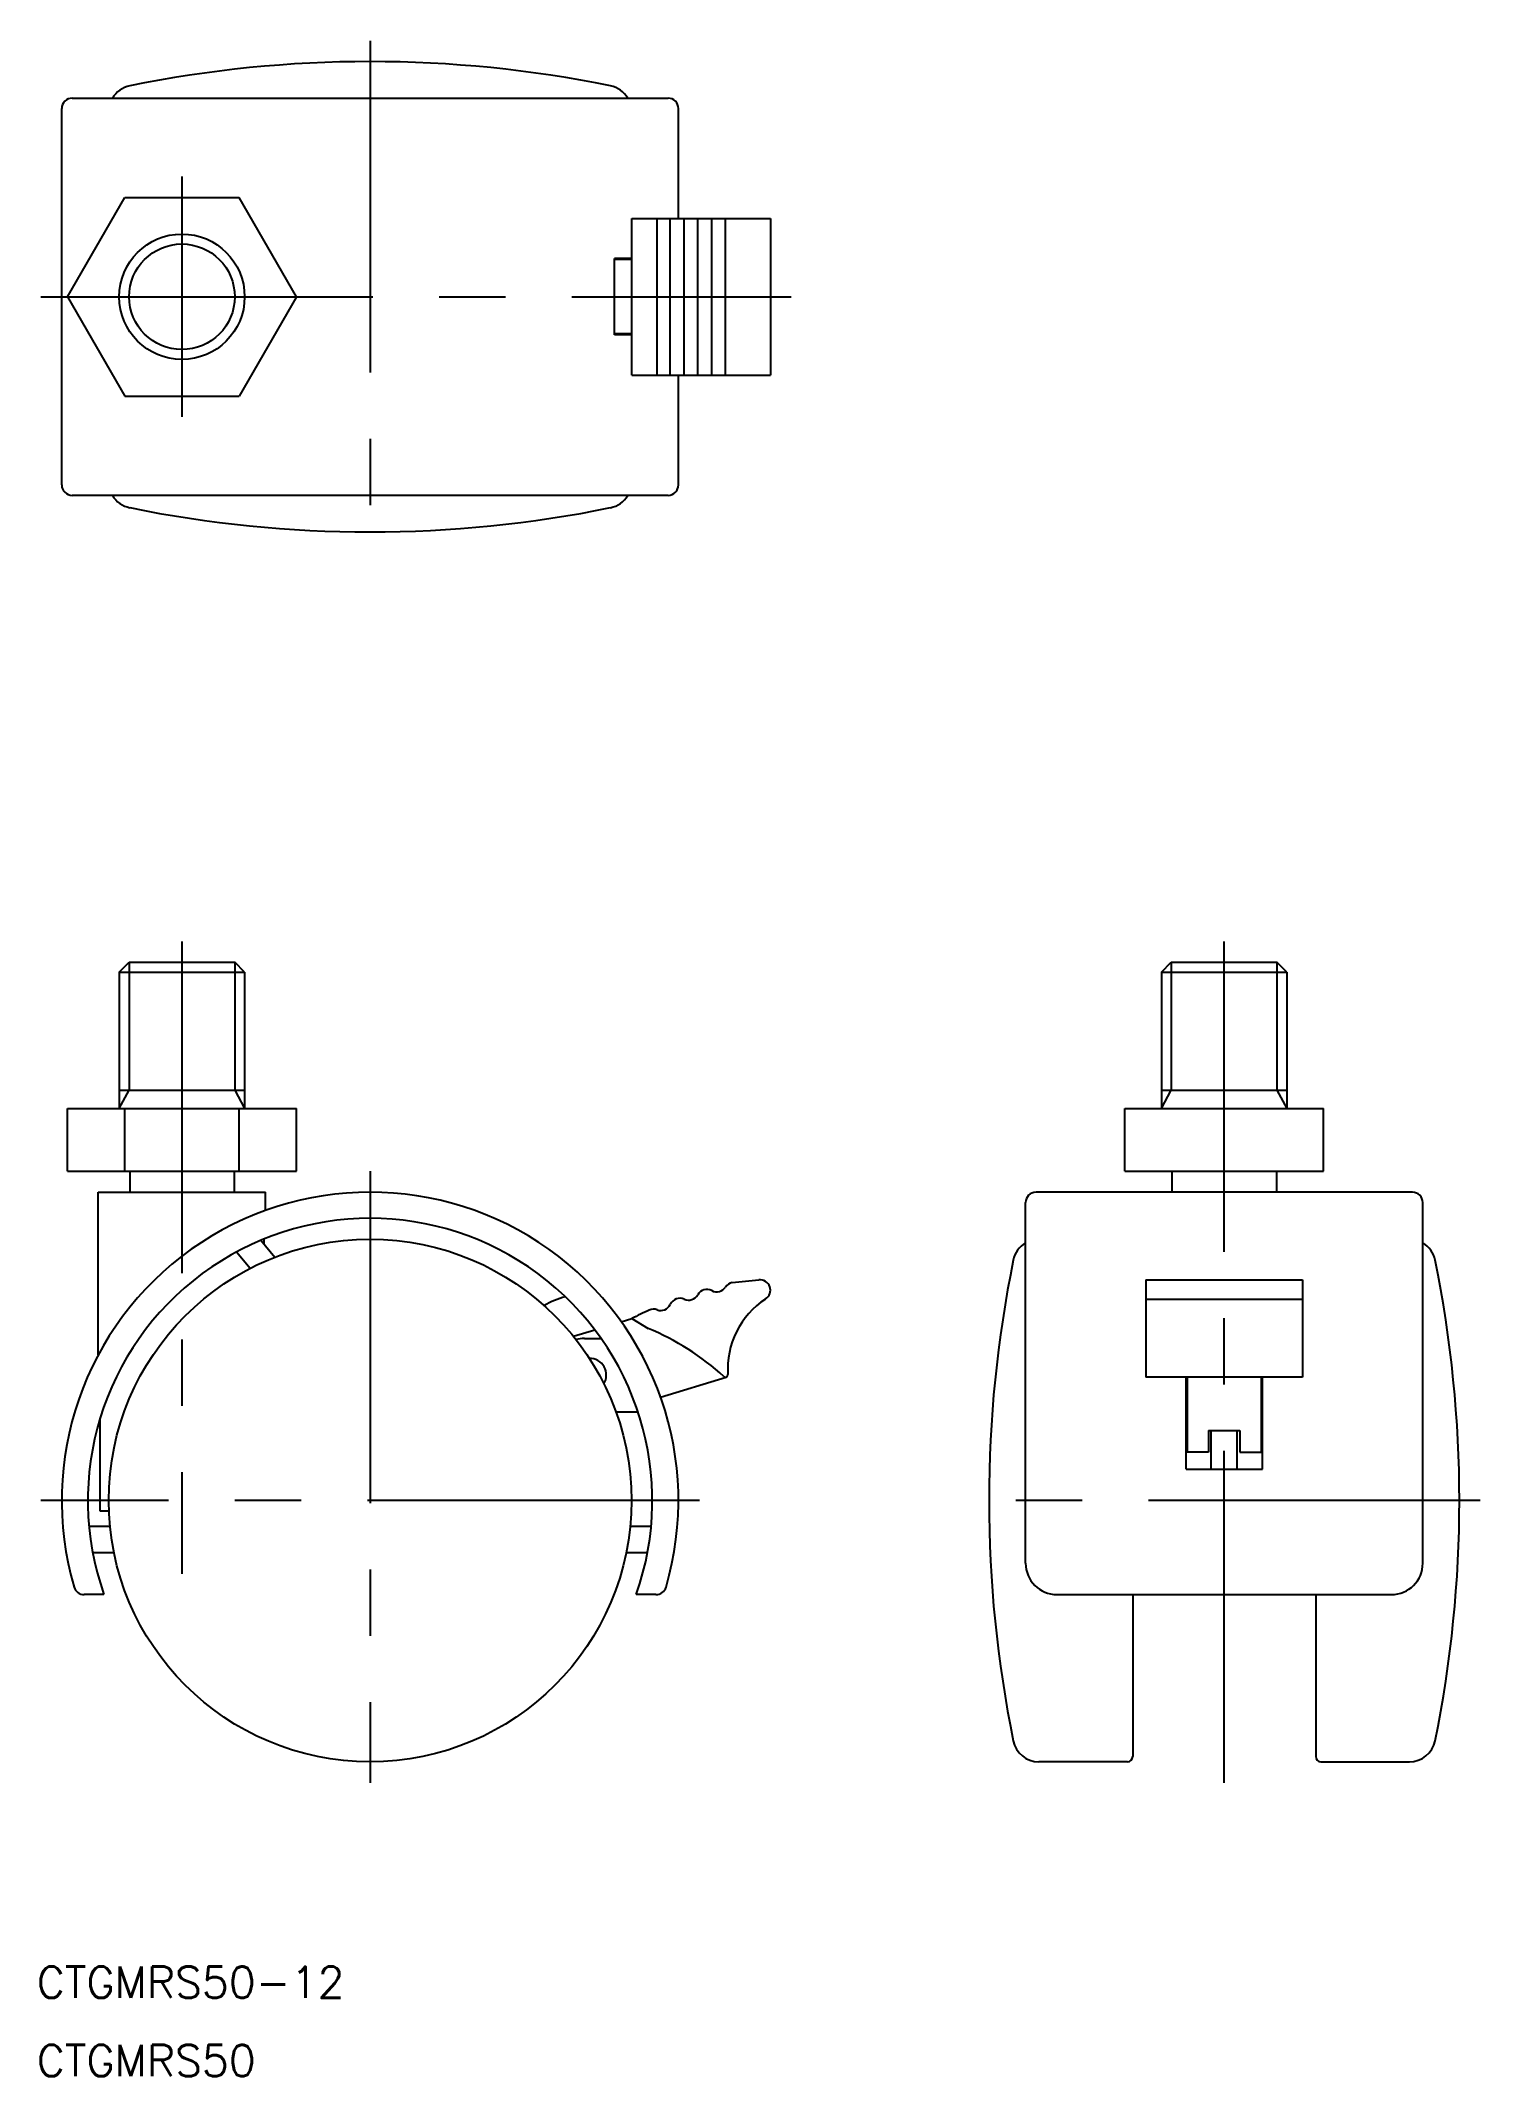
# Model space of a CAD drawing. Extents: x -32 to 106, y -55 to 140.
import ezdxf

# ---------------------------------------------------------------- set-up
doc = ezdxf.new("R2010")
doc.units = 0
doc.linetypes.add('CENTER', pattern=[50.8, 31.75, -6.35, 6.35, -6.35])
doc.layers.get('0').update_dxf_attribs({"linetype": 'CONTINUOUS'})
doc.layers.add('CENTER', color=1, linetype='CENTER')
doc.styles.get("Standard").update_dxf_attribs({"font": 'txt.shx', "height": 3, "bigfont": 'bigfont.shx'})

msp = doc.modelspace()

# ---------------------------------------------------------------- linework, layer by layer
at = {"color": 7, "linetype": 'CONTINUOUS'}
for p, q in [((-29.5, 97.17), (-29.5, 133.17)), ((-28.5, 134.17), (28.5, 134.17)), ((29.5, 122.67), (29.5, 133.17)), ((-28.95, 115.17), (-23.47, 124.67)), ((-23.47, 124.67), (-12.53, 124.67)), ((-7.05, 115.17), (-12.53, 124.67)), ((25.04, 122.67), (38.29, 122.67)), ((25.04, 107.67), (25.04, 122.67)), ((27.47, 107.67), (27.47, 122.67)), ((28.72, 107.67), (28.72, 122.67)), ((30.05, 107.67), (30.05, 122.67)), ((31.34, 107.67), (31.34, 122.67)), ((32.69, 107.67), (32.69, 122.67)), ((34.01, 107.67), (34.01, 122.67)), ((38.29, 122.67), (38.29, 107.67)), ((23.37, 111.52), (23.37, 118.82)), ((25.04, 118.82), (23.37, 118.82)), ((25.04, 118.72), (23.37, 118.72)), ((-28.95, 115.17), (-23.47, 105.67)), ((-7.05, 115.17), (-12.53, 105.67)), ((25.04, 111.62), (23.37, 111.62)), ((25.04, 111.52), (23.37, 111.52)), ((25.04, 107.67), (38.29, 107.67)), ((29.5, 97.17), (29.5, 107.67)), ((-23.47, 105.67), (-12.53, 105.67)), ((28.5, 96.17), (-28.5, 96.17)), ((-24, 50.55), (-23.05, 51.5)), ((-23.05, 51.5), (-12.95, 51.5)), ((-12, 50.55), (-12.95, 51.5)), ((75.71, 50.55), (76.65, 51.5)), ((76.65, 51.5), (86.76, 51.5)), ((87.71, 50.55), (86.76, 51.5)), ((-24, 50.55), (-12, 50.55)), ((-24, 50.55), (-24, 37.5)), ((-12, 50.55), (-12, 37.5)), ((75.71, 50.55), (87.71, 50.55)), ((75.71, 50.55), (75.71, 37.5)), ((87.71, 50.55), (87.71, 37.5)), ((-24, 39.25), (-12, 39.25)), ((75.71, 39.25), (87.71, 39.25)), ((-28.95, 37.5), (-7.05, 37.5)), ((-28.95, 31.5), (-28.95, 37.5)), ((-23.47, 31.5), (-23.47, 37.5)), ((-12.53, 31.5), (-12.53, 37.5)), ((-7.05, 31.5), (-7.05, 37.5)), ((72.21, 37.5), (91.21, 37.5)), ((72.21, 31.5), (72.21, 37.5)), ((81.71, 31.5), (81.71, 37.5)), ((91.21, 31.5), (91.21, 37.5)), ((-28.95, 31.5), (-7.05, 31.5)), ((-23, 31.5), (-23, 29.5)), ((-13, 31.5), (-13, 29.5)), ((72.21, 31.5), (91.21, 31.5)), ((76.71, 31.5), (76.71, 29.5)), ((86.71, 31.5), (86.71, 29.5)), ((-26, 29.5), (-10, 29.5)), ((-26, 13.94), (-26, 29.5)), ((-10, 27.75), (-10, 29.5)), ((99.71, 29.5), (63.71, 29.5)), ((62.71, -6), (62.71, 28.5)), ((100.71, -6), (100.71, 28.5)), ((-12.78, 23.78), (-11.46, 22.22)), ((-10.45, 24.9), (-9.1, 23.29)), ((-10.14, 24.53), (-10.14, 25.02)), ((34.64, 20.86), (37.19, 21.11)), ((74.21, 21.12), (89.21, 21.12)), ((74.21, 21.12), (74.21, 11.8)), ((89.21, 21.12), (89.21, 11.8)), ((74.21, 19.28), (89.21, 19.28)), ((19.45, 15.71), (21.5, 16.34)), ((24.03, 17.11), (25.04, 17.42)), ((25.04, 17.42), (26.59, 16.46)), ((20.5, 15.5), (22.11, 15.5)), ((27.79, 9.89), (34.07, 11.81)), ((89.21, 11.8), (74.21, 11.8)), ((78.06, 3), (78.06, 11.8)), ((78.16, 11.8), (78.16, 4.63)), ((85.26, 11.8), (85.26, 4.63)), ((85.36, 3), (85.36, 11.8)), ((23.51, 8.5), (25.63, 8.5)), ((-25.86, 7.77), (-25.86, -1)), ((80.21, 6.7), (80.21, 4.63)), ((80.21, 6.7), (83.21, 6.7)), ((80.46, 3), (80.46, 6.7)), ((82.96, 3), (82.96, 6.7)), ((83.21, 6.7), (83.21, 4.63)), ((80.21, 4.63), (78.16, 4.63)), ((83.21, 4.63), (85.26, 4.63)), ((78.06, 3), (85.36, 3)), ((27, 0), (25, 0)), ((-25.86, -1), (-24.98, -1)), ((-24.87, -2.5), (-26.88, -2.5)), ((26.88, -2.5), (24.87, -2.5)), ((-24.49, -5), (-26.53, -5)), ((26.53, -5), (24.49, -5)), ((-25.46, -9), (-27.35, -9)), ((27.35, -9), (25.46, -9)), ((65.71, -9), (97.71, -9)), ((72.96, -9), (72.96, -24.5)), ((90.46, -9), (90.46, -24.5)), ((72.46, -25), (63.98, -25)), ((90.96, -25), (99.43, -25))]:
    msp.add_line(p, q, dxfattribs=at)
at = {"color": 3, "linetype": 'CONTINUOUS'}
for p, q in [((-23.05, 51.5), (-23.05, 39.25)), ((-12.95, 51.5), (-12.95, 39.25)), ((76.65, 51.5), (76.65, 39.25)), ((86.76, 51.5), (86.76, 39.25)), ((-24, 37.5), (-23.05, 39.25)), ((-12.95, 39.25), (-12, 37.5)), ((75.71, 37.5), (76.65, 39.25)), ((86.76, 39.25), (87.71, 37.5))]:
    msp.add_line(p, q, dxfattribs=at)
at = {"color": 7, "linetype": 'CONTINUOUS'}
for centre, radius in [((-18, 115.17), 6), ((0, 0), 25)]:
    msp.add_circle(centre, radius, dxfattribs=at)
at = {"color": 3, "linetype": 'CONTINUOUS'}
msp.add_circle((-18, 115.17), 5.05, dxfattribs=at)
at = {"color": 7, "linetype": 'CONTINUOUS'}
for centre, radius, start, end in [((0, 22.67), 115, 78.463, 101.537), ((-22.5, 132.89), 2.5, 101.537, 149.3905), ((22.5, 132.89), 2.5, 30.6095, 78.463), ((-28.5, 133.17), 1, 90, 180), ((28.5, 133.17), 1, 0, 90), ((-28.5, 97.17), 1, 180, 270), ((-22.5, 97.44), 2.5, 210.6095, 258.463), ((22.5, 97.44), 2.5, 281.537, 329.3905), ((28.5, 97.17), 1, 270, 0), ((0, 207.67), 115, 258.463, 281.537), ((0, 0), 29.5, 343.6979, 196.3021), ((63.71, 28.5), 1, 90, 180), ((99.71, 28.5), 1, 0, 90), ((0, 0), 27, 340.5288, 199.4712), ((63.98, 22.5), 2.5, 120.6095, 168.463), ((99.43, 22.5), 2.5, 11.537, 59.3905), ((174.21, 0), 115, 168.463, 191.537), ((-10.79, 0), 115, 348.463, 11.537), ((20.76, 11.78), 8, 105.1147, 120.8706), ((30.47, 20.17), 1, 245.3439, 331.1019), ((32.22, 19.2), 1, 61.7791, 151.1019), ((33.16, 20.96), 1, 241.7791, 327.5374), ((34.85, 19.89), 1, 102.4387, 147.5374), ((37.29, 20.12), 1, 303.1276, 95.5374), ((43.25, -18.2), 40, 114.4387, 117.0787), ((27.12, 17.31), 1, 69.5491, 114.4387), ((27.81, 19.18), 1, 249.5491, 335.3206), ((29.63, 18.35), 1, 65.3439, 155.3206), ((42.21, 12.58), 8, 123.1276, 183.8489), ((17.04, -6.64), 25, 47.7503, 67.5435), ((20.5, 12), 3.5, 90, 103.3846), ((21, 12), 1.6, 328.6745, 90.8152), ((34, 12.03), 0.226, 227.7503, 3.8489), ((65.71, -6), 3, 180, 270), ((97.71, -6), 3, 270, 0), ((-27.35, -8), 1, 196.3021, 270), ((27.35, -8), 1, 270, 343.6979), ((63.98, -22.5), 2.5, 191.537, 270), ((99.43, -22.5), 2.5, 270, 348.463), ((72.46, -24.5), 0.5, 270, 0), ((90.96, -24.5), 0.5, 180, 270)]:
    msp.add_arc(centre, radius, start, end, dxfattribs=at)
at = {"layer": 'CENTER', "color": 1, "linetype": 'CENTER'}
for p, q in [((0, 139.67), (0, 90.67)), ((-18, 126.67), (-18, 103.67)), ((-31.5, 115.17), (40.29, 115.17)), ((-18, 53.5), (-18, -7)), ((81.71, -27), (81.71, 53.5)), ((0, 31.5), (0, -27)), ((31.5, 0), (-31.5, 0)), ((106.21, 0), (57.21, 0))]:
    msp.add_line(p, q, dxfattribs=at)

# ---------------------------------------------------------------- texts
at = {"color": 7, "linetype": 'CONTINUOUS'}
for s, p in [('CTGMRS50-12', (-31.9, -47.59)), ('CTGMRS50', (-31.9, -55.08))]:
    msp.add_text(s, height=3, dxfattribs=at).set_placement(p)

doc.saveas('drawing.dxf')
